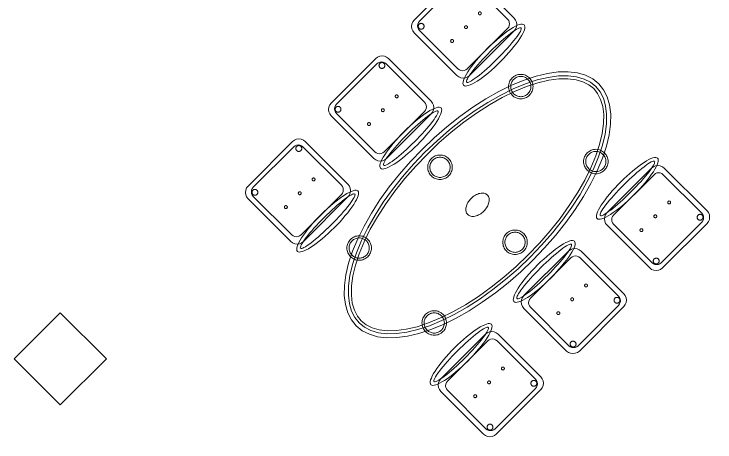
# Model space of a CAD drawing. Header units: metres. Extents: x 2172.2 to 2210.6, y 415.3 to 458.1.
# Drawn here: x 2189.154 to 2193.447, y 440.606 to 443.23 of the extents above; entities that cross this region are included whole.
import ezdxf

# ---------------------------------------------------------------- set-up
doc = ezdxf.new("R2010")
doc.units = ezdxf.units.M
for name, color, linetype, lineweight in [('NC_N1_CHAIRS', 7, 'CONTINUOUS', 13), ('NC_N1_COLUMNS', 7, 'CONTINUOUS', 25), ('NC_N1_TABLES', 7, 'CONTINUOUS', 13), ('NC_N1_WALLS', 7, 'CONTINUOUS', 25)]:
    doc.layers.add(name, color=color, linetype=linetype, lineweight=lineweight)

# ---------------------------------------------------------------- blocks, each defined once
blk = doc.blocks.new('NC_N1_ARCHITECTURE')
at = {"layer": 'NC_N1_COLUMNS', "linetype": 'CONTINUOUS', "lineweight": -2}
blk.add_lwpolyline([(-0.56358, 7.398936), (-0.28074, 7.116096), (-0.56358, 6.833257), (-0.846388, 7.116131)], close=True, dxfattribs=at)
blk = doc.blocks.new('NC_N1_TABLE_SIX')
at = {"color": 0, "linetype": 'CONTINUOUS', "lineweight": -2}
for points in [[(1.05, 0), (1.0449, 0.047), (1.0298, 0.0936), (1.0048, 0.1393), (0.9701, 0.1837), (0.926, 0.2263), (0.873, 0.2667), (0.8117, 0.3045), (0.7425, 0.3394), (0.6661, 0.371), (0.5833, 0.3991), (0.495, 0.4233), (0.4018, 0.4435), (0.3048, 0.4593), (0.2048, 0.4708), (0.1029, 0.4777), (0, 0.48), (-0.1029, 0.4777), (-0.2048, 0.4708), (-0.3048, 0.4593), (-0.4018, 0.4435), (-0.495, 0.4233), (-0.5833, 0.3991), (-0.6661, 0.371), (-0.7425, 0.3394), (-0.8117, 0.3045), (-0.873, 0.2667), (-0.926, 0.2263), (-0.9701, 0.1837), (-1.0048, 0.1393), (-1.0298, 0.0936), (-1.0449, 0.047), (-1.05, 0), (-1.0449, -0.047), (-1.0298, -0.0936), (-1.0048, -0.1393), (-0.9701, -0.1837), (-0.926, -0.2263), (-0.873, -0.2667), (-0.8117, -0.3045), (-0.7425, -0.3394), (-0.6661, -0.371), (-0.5833, -0.3991), (-0.495, -0.4233), (-0.4018, -0.4435), (-0.3048, -0.4593), (-0.2048, -0.4708), (-0.1029, -0.4777), (0, -0.48), (0.1029, -0.4777), (0.2048, -0.4708), (0.3048, -0.4593), (0.4018, -0.4435), (0.495, -0.4233), (0.5833, -0.3991), (0.6661, -0.371), (0.7425, -0.3394), (0.8117, -0.3045), (0.873, -0.2667), (0.926, -0.2263), (0.9701, -0.1837), (1.0048, -0.1393), (1.0298, -0.0936), (1.0449, -0.047)], [(1.0249, 0), (1.0204, -0.0418), (1.0068, -0.0837), (0.9838, -0.1255), (0.9515, -0.1669), (0.9097, -0.2073), (0.8589, -0.246), (0.7995, -0.2827), (0.732, -0.3167), (0.6573, -0.3476), (0.576, -0.3752), (0.489, -0.399), (0.3972, -0.4189), (0.3014, -0.4346), (0.2026, -0.4459), (0.1018, -0.4527), (0, -0.455), (-0.1018, -0.4527), (-0.2026, -0.4459), (-0.3014, -0.4346), (-0.3972, -0.4189), (-0.489, -0.399), (-0.576, -0.3752), (-0.6573, -0.3476), (-0.732, -0.3167), (-0.7995, -0.2827), (-0.8589, -0.246), (-0.9097, -0.2073), (-0.9515, -0.1669), (-0.9838, -0.1255), (-1.0068, -0.0837), (-1.0204, -0.0418), (-1.0249, 0), (-1.0204, 0.0418), (-1.0068, 0.0837), (-0.9838, 0.1255), (-0.9515, 0.1669), (-0.9097, 0.2073), (-0.8589, 0.246), (-0.7995, 0.2827), (-0.732, 0.3167), (-0.6573, 0.3476), (-0.576, 0.3752), (-0.489, 0.399), (-0.3972, 0.4189), (-0.3014, 0.4346), (-0.2026, 0.4459), (-0.1018, 0.4527), (0, 0.455), (0.1018, 0.4527), (0.2026, 0.4459), (0.3014, 0.4346), (0.3972, 0.4189), (0.489, 0.399), (0.576, 0.3752), (0.6573, 0.3476), (0.732, 0.3167), (0.7995, 0.2827), (0.8589, 0.246), (0.9097, 0.2073), (0.9515, 0.1669), (0.9838, 0.1255), (1.0068, 0.0837), (1.0204, 0.0418)], [(1.0068, 0), (1.0027, -0.038), (0.9902, -0.0765), (0.9688, -0.1156), (0.938, -0.1548), (0.8979, -0.1936), (0.8487, -0.2312), (0.7907, -0.2669), (0.7245, -0.3003), (0.651, -0.3308), (0.5708, -0.358), (0.4847, -0.3815), (0.3938, -0.4012), (0.2989, -0.4167), (0.2009, -0.4279), (0.101, -0.4347), (0, -0.437), (-0.101, -0.4347), (-0.2009, -0.4279), (-0.2989, -0.4167), (-0.3938, -0.4012), (-0.4847, -0.3815), (-0.5708, -0.358), (-0.651, -0.3308), (-0.7245, -0.3003), (-0.7907, -0.2669), (-0.8487, -0.2312), (-0.8979, -0.1936), (-0.938, -0.1548), (-0.9688, -0.1156), (-0.9902, -0.0765), (-1.0027, -0.038), (-1.0068, 0), (-1.0027, 0.038), (-0.9902, 0.0765), (-0.9688, 0.1156), (-0.938, 0.1548), (-0.8979, 0.1936), (-0.8487, 0.2312), (-0.7907, 0.2669), (-0.7245, 0.3003), (-0.651, 0.3308), (-0.5708, 0.358), (-0.4847, 0.3815), (-0.3938, 0.4012), (-0.2989, 0.4167), (-0.2009, 0.4279), (-0.101, 0.4347), (0, 0.437), (0.101, 0.4347), (0.2009, 0.4279), (0.2989, 0.4167), (0.3938, 0.4012), (0.4847, 0.3815), (0.5708, 0.358), (0.651, 0.3308), (0.7245, 0.3003), (0.7907, 0.2669), (0.8487, 0.2312), (0.8979, 0.1936), (0.938, 0.1548), (0.9688, 0.1156), (0.9902, 0.0765), (1.0027, 0.038)], [(-0.625, 0.325), (-0.6254, 0.3176), (-0.6264, 0.3104), (-0.6282, 0.3032), (-0.6307, 0.2963), (-0.6339, 0.2896), (-0.6376, 0.2833), (-0.642, 0.2774), (-0.647, 0.272), (-0.6524, 0.267), (-0.6583, 0.2626), (-0.6646, 0.2589), (-0.6713, 0.2557), (-0.6782, 0.2532), (-0.6854, 0.2514), (-0.6926, 0.2504), (-0.7, 0.25), (-0.7074, 0.2504), (-0.7146, 0.2514), (-0.7218, 0.2532), (-0.7287, 0.2557), (-0.7354, 0.2589), (-0.7417, 0.2626), (-0.7476, 0.267), (-0.753, 0.272), (-0.758, 0.2774), (-0.7624, 0.2833), (-0.7661, 0.2896), (-0.7693, 0.2963), (-0.7718, 0.3032), (-0.7736, 0.3104), (-0.7746, 0.3176), (-0.775, 0.325), (-0.7746, 0.3324), (-0.7736, 0.3396), (-0.7718, 0.3468), (-0.7693, 0.3537), (-0.7661, 0.3604), (-0.7624, 0.3667), (-0.758, 0.3726), (-0.753, 0.378), (-0.7476, 0.383), (-0.7417, 0.3874), (-0.7354, 0.3911), (-0.7287, 0.3943), (-0.7218, 0.3968), (-0.7146, 0.3986), (-0.7074, 0.3996), (-0.7, 0.4), (-0.6926, 0.3996), (-0.6854, 0.3986), (-0.6782, 0.3968), (-0.6713, 0.3943), (-0.6646, 0.3911), (-0.6583, 0.3874), (-0.6524, 0.383), (-0.647, 0.378), (-0.642, 0.3726), (-0.6376, 0.3667), (-0.6339, 0.3604), (-0.6307, 0.3537), (-0.6282, 0.3468), (-0.6264, 0.3396), (-0.6254, 0.3324)], [(-0.638, 0.325), (-0.6383, 0.3189), (-0.6392, 0.3129), (-0.6407, 0.307), (-0.6427, 0.3013), (-0.6453, 0.2958), (-0.6484, 0.2906), (-0.6521, 0.2857), (-0.6562, 0.2812), (-0.6607, 0.2771), (-0.6656, 0.2734), (-0.6708, 0.2703), (-0.6763, 0.2677), (-0.682, 0.2657), (-0.6879, 0.2642), (-0.6939, 0.2633), (-0.7, 0.263), (-0.7061, 0.2633), (-0.7121, 0.2642), (-0.718, 0.2657), (-0.7237, 0.2677), (-0.7292, 0.2703), (-0.7344, 0.2734), (-0.7393, 0.2771), (-0.7438, 0.2812), (-0.7479, 0.2857), (-0.7516, 0.2906), (-0.7547, 0.2958), (-0.7573, 0.3013), (-0.7593, 0.307), (-0.7608, 0.3129), (-0.7617, 0.3189), (-0.762, 0.325), (-0.7617, 0.3311), (-0.7608, 0.3371), (-0.7593, 0.343), (-0.7573, 0.3487), (-0.7547, 0.3542), (-0.7516, 0.3594), (-0.7479, 0.3643), (-0.7438, 0.3688), (-0.7393, 0.3729), (-0.7344, 0.3766), (-0.7292, 0.3797), (-0.7237, 0.3823), (-0.718, 0.3843), (-0.7121, 0.3858), (-0.7061, 0.3867), (-0.7, 0.387), (-0.6939, 0.3867), (-0.6879, 0.3858), (-0.682, 0.3843), (-0.6763, 0.3823), (-0.6708, 0.3797), (-0.6656, 0.3766), (-0.6607, 0.3729), (-0.6562, 0.3688), (-0.6521, 0.3643), (-0.6484, 0.3594), (-0.6453, 0.3542), (-0.6427, 0.3487), (-0.6407, 0.343), (-0.6392, 0.3371), (-0.6383, 0.3311)], [(0.075, 0.325), (0.0746, 0.3176), (0.0736, 0.3104), (0.0718, 0.3032), (0.0693, 0.2963), (0.0661, 0.2896), (0.0624, 0.2833), (0.058, 0.2774), (0.053, 0.272), (0.0476, 0.267), (0.0417, 0.2626), (0.0354, 0.2589), (0.0287, 0.2557), (0.0218, 0.2532), (0.0146, 0.2514), (0.0074, 0.2504), (0, 0.25), (-0.0074, 0.2504), (-0.0146, 0.2514), (-0.0218, 0.2532), (-0.0287, 0.2557), (-0.0354, 0.2589), (-0.0417, 0.2626), (-0.0476, 0.267), (-0.053, 0.272), (-0.058, 0.2774), (-0.0624, 0.2833), (-0.0661, 0.2896), (-0.0693, 0.2963), (-0.0718, 0.3032), (-0.0736, 0.3104), (-0.0746, 0.3176), (-0.075, 0.325), (-0.0746, 0.3324), (-0.0736, 0.3396), (-0.0718, 0.3468), (-0.0693, 0.3537), (-0.0661, 0.3604), (-0.0624, 0.3667), (-0.058, 0.3726), (-0.053, 0.378), (-0.0476, 0.383), (-0.0417, 0.3874), (-0.0354, 0.3911), (-0.0287, 0.3943), (-0.0218, 0.3968), (-0.0146, 0.3986), (-0.0074, 0.3996), (0, 0.4), (0.0074, 0.3996), (0.0146, 0.3986), (0.0218, 0.3968), (0.0287, 0.3943), (0.0354, 0.3911), (0.0417, 0.3874), (0.0476, 0.383), (0.053, 0.378), (0.058, 0.3726), (0.0624, 0.3667), (0.0661, 0.3604), (0.0693, 0.3537), (0.0718, 0.3468), (0.0736, 0.3396), (0.0746, 0.3324)], [(0.062, 0.325), (0.0617, 0.3189), (0.0608, 0.3129), (0.0593, 0.307), (0.0573, 0.3013), (0.0547, 0.2958), (0.0516, 0.2906), (0.0479, 0.2857), (0.0438, 0.2812), (0.0393, 0.2771), (0.0344, 0.2734), (0.0292, 0.2703), (0.0237, 0.2677), (0.018, 0.2657), (0.0121, 0.2642), (0.0061, 0.2633), (0, 0.263), (-0.0061, 0.2633), (-0.0121, 0.2642), (-0.018, 0.2657), (-0.0237, 0.2677), (-0.0292, 0.2703), (-0.0344, 0.2734), (-0.0393, 0.2771), (-0.0438, 0.2812), (-0.0479, 0.2857), (-0.0516, 0.2906), (-0.0547, 0.2958), (-0.0573, 0.3013), (-0.0593, 0.307), (-0.0608, 0.3129), (-0.0617, 0.3189), (-0.062, 0.325), (-0.0617, 0.3311), (-0.0608, 0.3371), (-0.0593, 0.343), (-0.0573, 0.3487), (-0.0547, 0.3542), (-0.0516, 0.3594), (-0.0479, 0.3643), (-0.0438, 0.3688), (-0.0393, 0.3729), (-0.0344, 0.3766), (-0.0292, 0.3797), (-0.0237, 0.3823), (-0.018, 0.3843), (-0.0121, 0.3858), (-0.0061, 0.3867), (0, 0.387), (0.0061, 0.3867), (0.0121, 0.3858), (0.018, 0.3843), (0.0237, 0.3823), (0.0292, 0.3797), (0.0344, 0.3766), (0.0393, 0.3729), (0.0438, 0.3688), (0.0479, 0.3643), (0.0516, 0.3594), (0.0547, 0.3542), (0.0573, 0.3487), (0.0593, 0.343), (0.0608, 0.3371), (0.0617, 0.3311)], [(0.775, 0.325), (0.7746, 0.3176), (0.7736, 0.3104), (0.7718, 0.3032), (0.7693, 0.2963), (0.7661, 0.2896), (0.7624, 0.2833), (0.758, 0.2774), (0.753, 0.272), (0.7476, 0.267), (0.7417, 0.2626), (0.7354, 0.2589), (0.7287, 0.2557), (0.7218, 0.2532), (0.7146, 0.2514), (0.7074, 0.2504), (0.7, 0.25), (0.6926, 0.2504), (0.6854, 0.2514), (0.6782, 0.2532), (0.6713, 0.2557), (0.6646, 0.2589), (0.6583, 0.2626), (0.6524, 0.267), (0.647, 0.272), (0.642, 0.2774), (0.6376, 0.2833), (0.6339, 0.2896), (0.6307, 0.2963), (0.6282, 0.3032), (0.6264, 0.3104), (0.6254, 0.3176), (0.625, 0.325), (0.6254, 0.3324), (0.6264, 0.3396), (0.6282, 0.3468), (0.6307, 0.3537), (0.6339, 0.3604), (0.6376, 0.3667), (0.642, 0.3726), (0.647, 0.378), (0.6524, 0.383), (0.6583, 0.3874), (0.6646, 0.3911), (0.6713, 0.3943), (0.6782, 0.3968), (0.6854, 0.3986), (0.6926, 0.3996), (0.7, 0.4), (0.7074, 0.3996), (0.7146, 0.3986), (0.7218, 0.3968), (0.7287, 0.3943), (0.7354, 0.3911), (0.7417, 0.3874), (0.7476, 0.383), (0.753, 0.378), (0.758, 0.3726), (0.7624, 0.3667), (0.7661, 0.3604), (0.7693, 0.3537), (0.7718, 0.3468), (0.7736, 0.3396), (0.7746, 0.3324)], [(0.762, 0.325), (0.7617, 0.3189), (0.7608, 0.3129), (0.7593, 0.307), (0.7573, 0.3013), (0.7547, 0.2958), (0.7516, 0.2906), (0.7479, 0.2857), (0.7438, 0.2812), (0.7393, 0.2771), (0.7344, 0.2734), (0.7292, 0.2703), (0.7237, 0.2677), (0.718, 0.2657), (0.7121, 0.2642), (0.7061, 0.2633), (0.7, 0.263), (0.6939, 0.2633), (0.6879, 0.2642), (0.682, 0.2657), (0.6763, 0.2677), (0.6708, 0.2703), (0.6656, 0.2734), (0.6607, 0.2771), (0.6562, 0.2812), (0.6521, 0.2857), (0.6484, 0.2906), (0.6453, 0.2958), (0.6427, 0.3013), (0.6407, 0.307), (0.6392, 0.3129), (0.6383, 0.3189), (0.638, 0.325), (0.6383, 0.3311), (0.6392, 0.3371), (0.6407, 0.343), (0.6427, 0.3487), (0.6453, 0.3542), (0.6484, 0.3594), (0.6521, 0.3643), (0.6562, 0.3688), (0.6607, 0.3729), (0.6656, 0.3766), (0.6708, 0.3797), (0.6763, 0.3823), (0.682, 0.3843), (0.6879, 0.3858), (0.6939, 0.3867), (0.7, 0.387), (0.7061, 0.3867), (0.7121, 0.3858), (0.718, 0.3843), (0.7237, 0.3823), (0.7292, 0.3797), (0.7344, 0.3766), (0.7393, 0.3729), (0.7438, 0.3688), (0.7479, 0.3643), (0.7516, 0.3594), (0.7547, 0.3542), (0.7573, 0.3487), (0.7593, 0.343), (0.7608, 0.3371), (0.7617, 0.3311)], [(0.085, 0), (0.0846, 0.0054), (0.0834, 0.0107), (0.0813, 0.016), (0.0785, 0.021), (0.075, 0.0259), (0.0707, 0.0306), (0.0657, 0.0349), (0.0601, 0.0389), (0.0539, 0.0425), (0.0472, 0.0457), (0.0401, 0.0485), (0.0325, 0.0508), (0.0247, 0.0526), (0.0166, 0.0539), (0.0083, 0.0547), (0, 0.055), (-0.0083, 0.0547), (-0.0166, 0.0539), (-0.0247, 0.0526), (-0.0325, 0.0508), (-0.0401, 0.0485), (-0.0472, 0.0457), (-0.0539, 0.0425), (-0.0601, 0.0389), (-0.0657, 0.0349), (-0.0707, 0.0306), (-0.075, 0.0259), (-0.0785, 0.021), (-0.0813, 0.016), (-0.0834, 0.0107), (-0.0846, 0.0054), (-0.085, 0), (-0.0846, -0.0054), (-0.0834, -0.0107), (-0.0813, -0.016), (-0.0785, -0.021), (-0.075, -0.0259), (-0.0707, -0.0306), (-0.0657, -0.0349), (-0.0601, -0.0389), (-0.0539, -0.0425), (-0.0472, -0.0457), (-0.0401, -0.0485), (-0.0325, -0.0508), (-0.0247, -0.0526), (-0.0166, -0.0539), (-0.0083, -0.0547), (0, -0.055), (0.0083, -0.0547), (0.0166, -0.0539), (0.0247, -0.0526), (0.0325, -0.0508), (0.0401, -0.0485), (0.0472, -0.0457), (0.0539, -0.0425), (0.0601, -0.0389), (0.0657, -0.0349), (0.0707, -0.0306), (0.075, -0.0259), (0.0785, -0.021), (0.0813, -0.016), (0.0834, -0.0107), (0.0846, -0.0054)], [(-0.625, -0.325), (-0.6254, -0.3324), (-0.6264, -0.3396), (-0.6282, -0.3468), (-0.6307, -0.3537), (-0.6339, -0.3604), (-0.6376, -0.3667), (-0.642, -0.3726), (-0.647, -0.378), (-0.6524, -0.383), (-0.6583, -0.3874), (-0.6646, -0.3911), (-0.6713, -0.3943), (-0.6782, -0.3968), (-0.6854, -0.3986), (-0.6926, -0.3996), (-0.7, -0.4), (-0.7074, -0.3996), (-0.7146, -0.3986), (-0.7218, -0.3968), (-0.7287, -0.3943), (-0.7354, -0.3911), (-0.7417, -0.3874), (-0.7476, -0.383), (-0.753, -0.378), (-0.758, -0.3726), (-0.7624, -0.3667), (-0.7661, -0.3604), (-0.7693, -0.3537), (-0.7718, -0.3468), (-0.7736, -0.3396), (-0.7746, -0.3324), (-0.775, -0.325), (-0.7746, -0.3176), (-0.7736, -0.3104), (-0.7718, -0.3032), (-0.7693, -0.2963), (-0.7661, -0.2896), (-0.7624, -0.2833), (-0.758, -0.2774), (-0.753, -0.272), (-0.7476, -0.267), (-0.7417, -0.2626), (-0.7354, -0.2589), (-0.7287, -0.2557), (-0.7218, -0.2532), (-0.7146, -0.2514), (-0.7074, -0.2504), (-0.7, -0.25), (-0.6926, -0.2504), (-0.6854, -0.2514), (-0.6782, -0.2532), (-0.6713, -0.2557), (-0.6646, -0.2589), (-0.6583, -0.2626), (-0.6524, -0.267), (-0.647, -0.272), (-0.642, -0.2774), (-0.6376, -0.2833), (-0.6339, -0.2896), (-0.6307, -0.2963), (-0.6282, -0.3032), (-0.6264, -0.3104), (-0.6254, -0.3176)], [(0.075, -0.325), (0.0746, -0.3324), (0.0736, -0.3396), (0.0718, -0.3468), (0.0693, -0.3537), (0.0661, -0.3604), (0.0624, -0.3667), (0.058, -0.3726), (0.053, -0.378), (0.0476, -0.383), (0.0417, -0.3874), (0.0354, -0.3911), (0.0287, -0.3943), (0.0218, -0.3968), (0.0146, -0.3986), (0.0074, -0.3996), (0, -0.4), (-0.0074, -0.3996), (-0.0146, -0.3986), (-0.0218, -0.3968), (-0.0287, -0.3943), (-0.0354, -0.3911), (-0.0417, -0.3874), (-0.0476, -0.383), (-0.053, -0.378), (-0.058, -0.3726), (-0.0624, -0.3667), (-0.0661, -0.3604), (-0.0693, -0.3537), (-0.0718, -0.3468), (-0.0736, -0.3396), (-0.0746, -0.3324), (-0.075, -0.325), (-0.0746, -0.3176), (-0.0736, -0.3104), (-0.0718, -0.3032), (-0.0693, -0.2963), (-0.0661, -0.2896), (-0.0624, -0.2833), (-0.058, -0.2774), (-0.053, -0.272), (-0.0476, -0.267), (-0.0417, -0.2626), (-0.0354, -0.2589), (-0.0287, -0.2557), (-0.0218, -0.2532), (-0.0146, -0.2514), (-0.0074, -0.2504), (0, -0.25), (0.0074, -0.2504), (0.0146, -0.2514), (0.0218, -0.2532), (0.0287, -0.2557), (0.0354, -0.2589), (0.0417, -0.2626), (0.0476, -0.267), (0.053, -0.272), (0.058, -0.2774), (0.0624, -0.2833), (0.0661, -0.2896), (0.0693, -0.2963), (0.0718, -0.3032), (0.0736, -0.3104), (0.0746, -0.3176)], [(0.775, -0.325), (0.7746, -0.3324), (0.7736, -0.3396), (0.7718, -0.3468), (0.7693, -0.3537), (0.7661, -0.3604), (0.7624, -0.3667), (0.758, -0.3726), (0.753, -0.378), (0.7476, -0.383), (0.7417, -0.3874), (0.7354, -0.3911), (0.7287, -0.3943), (0.7218, -0.3968), (0.7146, -0.3986), (0.7074, -0.3996), (0.7, -0.4), (0.6926, -0.3996), (0.6854, -0.3986), (0.6782, -0.3968), (0.6713, -0.3943), (0.6646, -0.3911), (0.6583, -0.3874), (0.6524, -0.383), (0.647, -0.378), (0.642, -0.3726), (0.6376, -0.3667), (0.6339, -0.3604), (0.6307, -0.3537), (0.6282, -0.3468), (0.6264, -0.3396), (0.6254, -0.3324), (0.625, -0.325), (0.6254, -0.3176), (0.6264, -0.3104), (0.6282, -0.3032), (0.6307, -0.2963), (0.6339, -0.2896), (0.6376, -0.2833), (0.642, -0.2774), (0.647, -0.272), (0.6524, -0.267), (0.6583, -0.2626), (0.6646, -0.2589), (0.6713, -0.2557), (0.6782, -0.2532), (0.6854, -0.2514), (0.6926, -0.2504), (0.7, -0.25), (0.7074, -0.2504), (0.7146, -0.2514), (0.7218, -0.2532), (0.7287, -0.2557), (0.7354, -0.2589), (0.7417, -0.2626), (0.7476, -0.267), (0.753, -0.272), (0.758, -0.2774), (0.7624, -0.2833), (0.7661, -0.2896), (0.7693, -0.2963), (0.7718, -0.3032), (0.7736, -0.3104), (0.7746, -0.3176)], [(-0.638, -0.325), (-0.6383, -0.3311), (-0.6392, -0.3371), (-0.6407, -0.343), (-0.6427, -0.3487), (-0.6453, -0.3542), (-0.6484, -0.3594), (-0.6521, -0.3643), (-0.6562, -0.3688), (-0.6607, -0.3729), (-0.6656, -0.3766), (-0.6708, -0.3797), (-0.6763, -0.3823), (-0.682, -0.3843), (-0.6879, -0.3858), (-0.6939, -0.3867), (-0.7, -0.387), (-0.7061, -0.3867), (-0.7121, -0.3858), (-0.718, -0.3843), (-0.7237, -0.3823), (-0.7292, -0.3797), (-0.7344, -0.3766), (-0.7393, -0.3729), (-0.7438, -0.3688), (-0.7479, -0.3643), (-0.7516, -0.3594), (-0.7547, -0.3542), (-0.7573, -0.3487), (-0.7593, -0.343), (-0.7608, -0.3371), (-0.7617, -0.3311), (-0.762, -0.325), (-0.7617, -0.3189), (-0.7608, -0.3129), (-0.7593, -0.307), (-0.7573, -0.3013), (-0.7547, -0.2958), (-0.7516, -0.2906), (-0.7479, -0.2857), (-0.7438, -0.2812), (-0.7393, -0.2771), (-0.7344, -0.2734), (-0.7292, -0.2703), (-0.7237, -0.2677), (-0.718, -0.2657), (-0.7121, -0.2642), (-0.7061, -0.2633), (-0.7, -0.263), (-0.6939, -0.2633), (-0.6879, -0.2642), (-0.682, -0.2657), (-0.6763, -0.2677), (-0.6708, -0.2703), (-0.6656, -0.2734), (-0.6607, -0.2771), (-0.6562, -0.2812), (-0.6521, -0.2857), (-0.6484, -0.2906), (-0.6453, -0.2958), (-0.6427, -0.3013), (-0.6407, -0.307), (-0.6392, -0.3129), (-0.6383, -0.3189)], [(0.062, -0.325), (0.0617, -0.3311), (0.0608, -0.3371), (0.0593, -0.343), (0.0573, -0.3487), (0.0547, -0.3542), (0.0516, -0.3594), (0.0479, -0.3643), (0.0438, -0.3688), (0.0393, -0.3729), (0.0344, -0.3766), (0.0292, -0.3797), (0.0237, -0.3823), (0.018, -0.3843), (0.0121, -0.3858), (0.0061, -0.3867), (0, -0.387), (-0.0061, -0.3867), (-0.0121, -0.3858), (-0.018, -0.3843), (-0.0237, -0.3823), (-0.0292, -0.3797), (-0.0344, -0.3766), (-0.0393, -0.3729), (-0.0438, -0.3688), (-0.0479, -0.3643), (-0.0516, -0.3594), (-0.0547, -0.3542), (-0.0573, -0.3487), (-0.0593, -0.343), (-0.0608, -0.3371), (-0.0617, -0.3311), (-0.062, -0.325), (-0.0617, -0.3189), (-0.0608, -0.3129), (-0.0593, -0.307), (-0.0573, -0.3013), (-0.0547, -0.2958), (-0.0516, -0.2906), (-0.0479, -0.2857), (-0.0438, -0.2812), (-0.0393, -0.2771), (-0.0344, -0.2734), (-0.0292, -0.2703), (-0.0237, -0.2677), (-0.018, -0.2657), (-0.0121, -0.2642), (-0.0061, -0.2633), (0, -0.263), (0.0061, -0.2633), (0.0121, -0.2642), (0.018, -0.2657), (0.0237, -0.2677), (0.0292, -0.2703), (0.0344, -0.2734), (0.0393, -0.2771), (0.0438, -0.2812), (0.0479, -0.2857), (0.0516, -0.2906), (0.0547, -0.2958), (0.0573, -0.3013), (0.0593, -0.307), (0.0608, -0.3129), (0.0617, -0.3189)], [(0.762, -0.325), (0.7617, -0.3311), (0.7608, -0.3371), (0.7593, -0.343), (0.7573, -0.3487), (0.7547, -0.3542), (0.7516, -0.3594), (0.7479, -0.3643), (0.7438, -0.3688), (0.7393, -0.3729), (0.7344, -0.3766), (0.7292, -0.3797), (0.7237, -0.3823), (0.718, -0.3843), (0.7121, -0.3858), (0.7061, -0.3867), (0.7, -0.387), (0.6939, -0.3867), (0.6879, -0.3858), (0.682, -0.3843), (0.6763, -0.3823), (0.6708, -0.3797), (0.6656, -0.3766), (0.6607, -0.3729), (0.6562, -0.3688), (0.6521, -0.3643), (0.6484, -0.3594), (0.6453, -0.3542), (0.6427, -0.3487), (0.6407, -0.343), (0.6392, -0.3371), (0.6383, -0.3311), (0.638, -0.325), (0.6383, -0.3189), (0.6392, -0.3129), (0.6407, -0.307), (0.6427, -0.3013), (0.6453, -0.2958), (0.6484, -0.2906), (0.6521, -0.2857), (0.6562, -0.2812), (0.6607, -0.2771), (0.6656, -0.2734), (0.6708, -0.2703), (0.6763, -0.2677), (0.682, -0.2657), (0.6879, -0.2642), (0.6939, -0.2633), (0.7, -0.263), (0.7061, -0.2633), (0.7121, -0.2642), (0.718, -0.2657), (0.7237, -0.2677), (0.7292, -0.2703), (0.7344, -0.2734), (0.7393, -0.2771), (0.7438, -0.2812), (0.7479, -0.2857), (0.7516, -0.2906), (0.7547, -0.2958), (0.7573, -0.3013), (0.7593, -0.307), (0.7608, -0.3129), (0.7617, -0.3189)]]:
    blk.add_lwpolyline(points, close=True, dxfattribs=at)
blk = doc.blocks.new('NC_N1_CHAIR_IVORY')
at = {"color": 0, "linetype": 'CONTINUOUS', "lineweight": -2}
for points in [[(0.262, 0.222), (0.2607, 0.2276), (0.257, 0.2331), (0.2507, 0.2385), (0.2421, 0.2438), (0.2311, 0.2489), (0.2178, 0.2537), (0.2025, 0.2582), (0.1853, 0.2623), (0.1662, 0.2661), (0.1456, 0.2694), (0.1235, 0.2723), (0.1003, 0.2747), (0.0761, 0.2765), (0.0511, 0.2779), (0.0257, 0.2787), (0, 0.279), (-0.0257, 0.2787), (-0.0511, 0.2779), (-0.0761, 0.2765), (-0.1003, 0.2747), (-0.1235, 0.2723), (-0.1456, 0.2694), (-0.1662, 0.2661), (-0.1853, 0.2623), (-0.2025, 0.2582), (-0.2178, 0.2537), (-0.2311, 0.2489), (-0.2421, 0.2438), (-0.2507, 0.2385), (-0.257, 0.2331), (-0.2607, 0.2276), (-0.262, 0.222), (-0.2607, 0.2164), (-0.257, 0.2109), (-0.2507, 0.2055), (-0.2421, 0.2002), (-0.2311, 0.1951), (-0.2178, 0.1903), (-0.2025, 0.1858), (-0.1853, 0.1817), (-0.1662, 0.1779), (-0.1456, 0.1746), (-0.1235, 0.1717), (-0.1003, 0.1693), (-0.0761, 0.1675), (-0.0511, 0.1661), (-0.0257, 0.1653), (0, 0.165), (0.0257, 0.1653), (0.0511, 0.1661), (0.0761, 0.1675), (0.1003, 0.1693), (0.1235, 0.1717), (0.1456, 0.1746), (0.1662, 0.1779), (0.1853, 0.1817), (0.2025, 0.1858), (0.2178, 0.1903), (0.2311, 0.1951), (0.2421, 0.2002), (0.2507, 0.2055), (0.257, 0.2109), (0.2607, 0.2164)], [(0.235, 0.222), (0.2339, 0.225), (0.2305, 0.228), (0.2249, 0.231), (0.2171, 0.2339), (0.2073, 0.2366), (0.1954, 0.2392), (0.1817, 0.2417), (0.1662, 0.2439), (0.1491, 0.246), (0.1306, 0.2478), (0.1108, 0.2493), (0.0899, 0.2506), (0.0682, 0.2517), (0.0458, 0.2524), (0.023, 0.2529), (0, 0.253), (-0.023, 0.2529), (-0.0458, 0.2524), (-0.0682, 0.2517), (-0.0899, 0.2506), (-0.1108, 0.2493), (-0.1306, 0.2478), (-0.1491, 0.246), (-0.1662, 0.2439), (-0.1817, 0.2417), (-0.1954, 0.2392), (-0.2073, 0.2366), (-0.2171, 0.2339), (-0.2249, 0.231), (-0.2305, 0.228), (-0.2339, 0.225), (-0.235, 0.222), (-0.2339, 0.219), (-0.2305, 0.216), (-0.2249, 0.213), (-0.2171, 0.2101), (-0.2073, 0.2074), (-0.1954, 0.2048), (-0.1817, 0.2023), (-0.1662, 0.2001), (-0.1491, 0.198), (-0.1306, 0.1962), (-0.1108, 0.1947), (-0.0899, 0.1934), (-0.0682, 0.1923), (-0.0458, 0.1916), (-0.023, 0.1911), (0, 0.191), (0.023, 0.1911), (0.0458, 0.1916), (0.0682, 0.1923), (0.0899, 0.1934), (0.1108, 0.1947), (0.1306, 0.1962), (0.1491, 0.198), (0.1662, 0.2001), (0.1817, 0.2023), (0.1954, 0.2048), (0.2073, 0.2074), (0.2171, 0.2101), (0.2249, 0.213), (0.2305, 0.216), (0.2339, 0.219)], [(0.193, -0.275), (-0.193, -0.275), (-0.2072, -0.2731), (-0.2205, -0.2676), (-0.2319, -0.2589), (-0.2406, -0.2475), (-0.2461, -0.2342), (-0.248, -0.22), (-0.248, 0.15), (-0.2461, 0.1642), (-0.2406, 0.1775), (-0.2319, 0.1889), (-0.2205, 0.1976), (-0.2072, 0.2031), (-0.193, 0.205), (0.193, 0.205), (0.2072, 0.2031), (0.2205, 0.1976), (0.2319, 0.1889), (0.2406, 0.1775), (0.2461, 0.1642), (0.248, 0.15), (0.248, -0.22), (0.2461, -0.2342), (0.2406, -0.2475), (0.2319, -0.2589), (0.2205, -0.2676), (0.2072, -0.2731)], [(0.175, -0.247), (-0.175, -0.247), (-0.1854, -0.2456), (-0.195, -0.2416), (-0.2033, -0.2353), (-0.2096, -0.227), (-0.2136, -0.2174), (-0.215, -0.207), (-0.215, 0.126), (-0.2136, 0.1364), (-0.2096, 0.146), (-0.2033, 0.1543), (-0.195, 0.1606), (-0.1854, 0.1646), (-0.175, 0.166), (0.175, 0.166), (0.1854, 0.1646), (0.195, 0.1606), (0.2033, 0.1543), (0.2096, 0.146), (0.2136, 0.1364), (0.215, 0.126), (0.215, -0.207), (0.2136, -0.2174), (0.2096, -0.227), (0.2033, -0.2353), (0.195, -0.2416), (0.1854, -0.2456)], [(-0.111, -0.02), (-0.111, -0.0209), (-0.1112, -0.0218), (-0.1114, -0.0226), (-0.1117, -0.0234), (-0.1121, -0.0242), (-0.1125, -0.025), (-0.113, -0.0257), (-0.1136, -0.0264), (-0.1143, -0.027), (-0.115, -0.0275), (-0.1158, -0.0279), (-0.1166, -0.0283), (-0.1174, -0.0286), (-0.1182, -0.0288), (-0.1191, -0.029), (-0.12, -0.029), (-0.1209, -0.029), (-0.1218, -0.0288), (-0.1226, -0.0286), (-0.1234, -0.0283), (-0.1242, -0.0279), (-0.125, -0.0275), (-0.1257, -0.027), (-0.1264, -0.0264), (-0.127, -0.0257), (-0.1275, -0.025), (-0.1279, -0.0242), (-0.1283, -0.0234), (-0.1286, -0.0226), (-0.1288, -0.0218), (-0.129, -0.0209), (-0.129, -0.02), (-0.129, -0.0191), (-0.1288, -0.0182), (-0.1286, -0.0174), (-0.1283, -0.0166), (-0.1279, -0.0158), (-0.1275, -0.015), (-0.127, -0.0143), (-0.1264, -0.0136), (-0.1257, -0.013), (-0.125, -0.0125), (-0.1242, -0.0121), (-0.1234, -0.0117), (-0.1226, -0.0114), (-0.1218, -0.0112), (-0.1209, -0.011), (-0.12, -0.011), (-0.1191, -0.011), (-0.1182, -0.0112), (-0.1174, -0.0114), (-0.1166, -0.0117), (-0.1158, -0.0121), (-0.115, -0.0125), (-0.1143, -0.013), (-0.1136, -0.0136), (-0.113, -0.0143), (-0.1125, -0.015), (-0.1121, -0.0158), (-0.1117, -0.0166), (-0.1114, -0.0174), (-0.1112, -0.0182), (-0.111, -0.0191)], [(0.009, -0.02), (0.009, -0.0209), (0.0088, -0.0218), (0.0086, -0.0226), (0.0083, -0.0234), (0.0079, -0.0242), (0.0075, -0.025), (0.007, -0.0257), (0.0064, -0.0264), (0.0057, -0.027), (0.005, -0.0275), (0.0042, -0.0279), (0.0034, -0.0283), (0.0026, -0.0286), (0.0018, -0.0288), (0.0009, -0.029), (0, -0.029), (-0.0009, -0.029), (-0.0018, -0.0288), (-0.0026, -0.0286), (-0.0034, -0.0283), (-0.0042, -0.0279), (-0.005, -0.0275), (-0.0057, -0.027), (-0.0064, -0.0264), (-0.007, -0.0257), (-0.0075, -0.025), (-0.0079, -0.0242), (-0.0083, -0.0234), (-0.0086, -0.0226), (-0.0088, -0.0218), (-0.009, -0.0209), (-0.009, -0.02), (-0.009, -0.0191), (-0.0088, -0.0182), (-0.0086, -0.0174), (-0.0083, -0.0166), (-0.0079, -0.0158), (-0.0075, -0.015), (-0.007, -0.0143), (-0.0064, -0.0136), (-0.0057, -0.013), (-0.005, -0.0125), (-0.0042, -0.0121), (-0.0034, -0.0117), (-0.0026, -0.0114), (-0.0018, -0.0112), (-0.0009, -0.011), (0, -0.011), (0.0009, -0.011), (0.0018, -0.0112), (0.0026, -0.0114), (0.0034, -0.0117), (0.0042, -0.0121), (0.005, -0.0125), (0.0057, -0.013), (0.0064, -0.0136), (0.007, -0.0143), (0.0075, -0.015), (0.0079, -0.0158), (0.0083, -0.0166), (0.0086, -0.0174), (0.0088, -0.0182), (0.009, -0.0191)], [(0.129, -0.02), (0.129, -0.0209), (0.1288, -0.0218), (0.1286, -0.0226), (0.1283, -0.0234), (0.1279, -0.0242), (0.1275, -0.025), (0.127, -0.0257), (0.1264, -0.0264), (0.1257, -0.027), (0.125, -0.0275), (0.1242, -0.0279), (0.1234, -0.0283), (0.1226, -0.0286), (0.1218, -0.0288), (0.1209, -0.029), (0.12, -0.029), (0.1191, -0.029), (0.1182, -0.0288), (0.1174, -0.0286), (0.1166, -0.0283), (0.1158, -0.0279), (0.115, -0.0275), (0.1143, -0.027), (0.1136, -0.0264), (0.113, -0.0257), (0.1125, -0.025), (0.1121, -0.0242), (0.1117, -0.0234), (0.1114, -0.0226), (0.1112, -0.0218), (0.111, -0.0209), (0.111, -0.02), (0.111, -0.0191), (0.1112, -0.0182), (0.1114, -0.0174), (0.1117, -0.0166), (0.1121, -0.0158), (0.1125, -0.015), (0.113, -0.0143), (0.1136, -0.0136), (0.1143, -0.013), (0.115, -0.0125), (0.1158, -0.0121), (0.1166, -0.0117), (0.1174, -0.0114), (0.1182, -0.0112), (0.1191, -0.011), (0.12, -0.011), (0.1209, -0.011), (0.1218, -0.0112), (0.1226, -0.0114), (0.1234, -0.0117), (0.1242, -0.0121), (0.125, -0.0125), (0.1257, -0.013), (0.1264, -0.0136), (0.127, -0.0143), (0.1275, -0.015), (0.1279, -0.0158), (0.1283, -0.0166), (0.1286, -0.0174), (0.1288, -0.0182), (0.129, -0.0191)], [(-0.172, -0.218), (-0.1721, -0.2198), (-0.1723, -0.2215), (-0.1728, -0.2232), (-0.1734, -0.2249), (-0.1741, -0.2265), (-0.175, -0.228), (-0.1761, -0.2294), (-0.1773, -0.2307), (-0.1786, -0.2319), (-0.18, -0.233), (-0.1815, -0.2339), (-0.1831, -0.2346), (-0.1848, -0.2352), (-0.1865, -0.2357), (-0.1882, -0.2359), (-0.19, -0.236), (-0.1918, -0.2359), (-0.1935, -0.2357), (-0.1952, -0.2352), (-0.1969, -0.2346), (-0.1985, -0.2339), (-0.2, -0.233), (-0.2014, -0.2319), (-0.2027, -0.2307), (-0.2039, -0.2294), (-0.205, -0.228), (-0.2059, -0.2265), (-0.2066, -0.2249), (-0.2072, -0.2232), (-0.2077, -0.2215), (-0.2079, -0.2198), (-0.208, -0.218), (-0.2079, -0.2162), (-0.2077, -0.2145), (-0.2072, -0.2128), (-0.2066, -0.2111), (-0.2059, -0.2095), (-0.205, -0.208), (-0.2039, -0.2066), (-0.2027, -0.2053), (-0.2014, -0.2041), (-0.2, -0.203), (-0.1985, -0.2021), (-0.1969, -0.2014), (-0.1952, -0.2008), (-0.1935, -0.2003), (-0.1918, -0.2001), (-0.19, -0.2), (-0.1882, -0.2001), (-0.1865, -0.2003), (-0.1848, -0.2008), (-0.1831, -0.2014), (-0.1815, -0.2021), (-0.18, -0.203), (-0.1786, -0.2041), (-0.1773, -0.2053), (-0.1761, -0.2066), (-0.175, -0.208), (-0.1741, -0.2095), (-0.1734, -0.2111), (-0.1728, -0.2128), (-0.1723, -0.2145), (-0.1721, -0.2162)], [(0.208, -0.218), (0.2079, -0.2198), (0.2077, -0.2215), (0.2072, -0.2232), (0.2066, -0.2249), (0.2059, -0.2265), (0.205, -0.228), (0.2039, -0.2294), (0.2027, -0.2307), (0.2014, -0.2319), (0.2, -0.233), (0.1985, -0.2339), (0.1969, -0.2346), (0.1952, -0.2352), (0.1935, -0.2357), (0.1918, -0.2359), (0.19, -0.236), (0.1882, -0.2359), (0.1865, -0.2357), (0.1848, -0.2352), (0.1831, -0.2346), (0.1815, -0.2339), (0.18, -0.233), (0.1786, -0.2319), (0.1773, -0.2307), (0.1761, -0.2294), (0.175, -0.228), (0.1741, -0.2265), (0.1734, -0.2249), (0.1728, -0.2232), (0.1723, -0.2215), (0.1721, -0.2198), (0.172, -0.218), (0.1721, -0.2162), (0.1723, -0.2145), (0.1728, -0.2128), (0.1734, -0.2111), (0.1741, -0.2095), (0.175, -0.208), (0.1761, -0.2066), (0.1773, -0.2053), (0.1786, -0.2041), (0.18, -0.203), (0.1815, -0.2021), (0.1831, -0.2014), (0.1848, -0.2008), (0.1865, -0.2003), (0.1882, -0.2001), (0.19, -0.2), (0.1918, -0.2001), (0.1935, -0.2003), (0.1952, -0.2008), (0.1969, -0.2014), (0.1985, -0.2021), (0.2, -0.203), (0.2014, -0.2041), (0.2027, -0.2053), (0.2039, -0.2066), (0.205, -0.208), (0.2059, -0.2095), (0.2066, -0.2111), (0.2072, -0.2128), (0.2077, -0.2145), (0.2079, -0.2162)]]:
    blk.add_lwpolyline(points, close=True, dxfattribs=at)

msp = doc.modelspace()

# ---------------------------------------------------------------- block references
at = {"layer": 'NC_N1_CHAIRS', "linetype": 'CONTINUOUS'}
for p, yscale, rotation in [((2191.936, 443.1353), -1, 45), ((2191.4269, 442.6262), -1, 45), ((2190.9178, 442.1171), -1, 45), ((2193.0674, 442.0039), -1.0000000000000002, -135), ((2192.5583, 441.4948), -1.0000000000000002, -135), ((2192.0492, 440.9857), -1.0000000000000002, -135)]:
    msp.add_blockref('NC_N1_CHAIR_IVORY', p, dxfattribs=dict(at, yscale=yscale, rotation=rotation))
at = {"layer": 'NC_N1_TABLES', "linetype": 'CONTINUOUS', "yscale": -1, "rotation": 45}
msp.add_blockref('NC_N1_TABLE_SIX', (2191.9926, 442.0605), dxfattribs=at)
at = {"layer": 'NC_N1_WALLS'}
msp.add_blockref('NC_N1_ARCHITECTURE', (2190, 434), dxfattribs=at)

doc.saveas('drawing.dxf')
